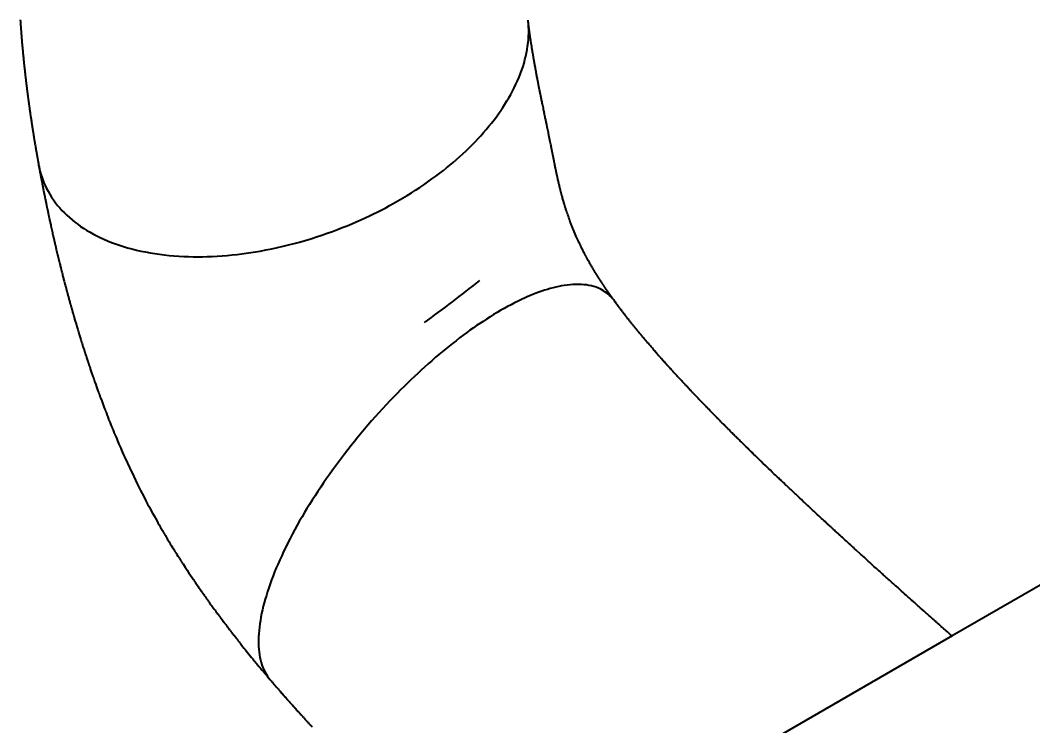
# Model space of a CAD drawing. Header units: millimetres. Extents: x 15 to 415, y 5 to 292.
# Drawn here: x 320.78 to 326.22, y 129.2 to 132.98 of the extents above; entities that cross this region are included whole.
import ezdxf

# ---------------------------------------------------------------- set-up
doc = ezdxf.new("R2010")
doc.units = ezdxf.units.MM
doc.layers.add('Geometries', color=7, linetype='Continuous')

msp = doc.modelspace()

# ---------------------------------------------------------------- linework, layer by layer
at = {"layer": 'Geometries', "linetype": 'Continuous', "lineweight": 40}
for p, q in [((322.9491, 131.3642), (322.9491, 131.3642)), ((326.8419, 130.2999), (325.7772, 129.6852)), ((325.7772, 129.6852), (324.1623, 128.7528))]:
    msp.add_line(p, q, dxfattribs=at)
at = {"layer": 'Geometries', "linetype": 'Continuous', "lineweight": 40, "flags": 128}
for points in [[(320.7826, 132.9867), (320.7829, 132.9833), (320.783, 132.9802), (320.7833, 132.9768), (320.7835, 132.9735), (320.7837, 132.9705), (320.7839, 132.9678), (320.784, 132.9655), (320.7842, 132.9634), (320.7843, 132.9614), (320.7844, 132.9593), (320.7846, 132.9573), (320.7847, 132.955), (320.7849, 132.9523), (320.7851, 132.9493), (320.7854, 132.9459), (320.7856, 132.9427), (320.7858, 132.9398), (320.786, 132.9368), (320.7862, 132.9343), (320.7864, 132.9319), (320.7866, 132.9297), (320.7867, 132.9274), (320.7869, 132.925), (320.7871, 132.9225), (320.7873, 132.9196), (320.7875, 132.9164), (320.7878, 132.9131), (320.788, 132.9102), (320.7882, 132.9076), (320.7884, 132.9054), (320.7886, 132.9033), (320.7887, 132.9011), (320.7889, 132.8989), (320.7891, 132.8965), (320.7893, 132.8939), (320.7895, 132.8912), (320.7898, 132.8881), (320.79, 132.8848), (320.7903, 132.8815), (320.7906, 132.8786), (320.7908, 132.8762), (320.7909, 132.8741), (320.7911, 132.872), (320.7913, 132.8696), (320.7916, 132.866), (320.7919, 132.8621), (320.7923, 132.8581), (320.7926, 132.8541), (320.793, 132.8503), (320.7932, 132.8478), (320.7934, 132.8456), (320.7936, 132.8434), (320.7938, 132.8409), (320.7941, 132.8378), (320.7944, 132.8344), (320.7947, 132.8311), (320.795, 132.8278), (320.7952, 132.8251), (320.7955, 132.8228), (320.7956, 132.8207), (320.7958, 132.8187), (320.796, 132.8164), (320.7963, 132.8141), (320.7965, 132.8115), (320.7968, 132.8085), (320.7971, 132.8051), (320.7975, 132.8013), (320.7981, 132.7953), (320.7986, 132.7899), (320.7991, 132.7852), (320.7994, 132.782), (320.7997, 132.7792), (320.7999, 132.7764), (320.8003, 132.7729), (320.8006, 132.7697), (320.801, 132.7661), (320.8013, 132.7627), (320.8016, 132.7597), (320.8019, 132.7573), (320.8021, 132.7552), (320.8023, 132.7528), (320.8026, 132.75), (320.803, 132.7468), (320.8033, 132.7435), (320.8038, 132.7388), (320.8042, 132.7348), (320.8046, 132.7312), (320.8049, 132.7286), (320.8052, 132.726), (320.8055, 132.7232), (320.8058, 132.72), (320.8063, 132.7163), (320.8067, 132.7121), (320.8072, 132.708), (320.8077, 132.7037), (320.8081, 132.6998), (320.8085, 132.6962), (320.8089, 132.6927), (320.8093, 132.6892), (320.8097, 132.6856), (320.8101, 132.6824), (320.8105, 132.679), (320.8109, 132.6755), (320.8112, 132.6723), (320.8116, 132.6696), (320.8118, 132.6673), (320.8121, 132.665), (320.8124, 132.6624), (320.8128, 132.6594), (320.8132, 132.656), (320.8135, 132.6529), (320.8139, 132.6502), (320.8141, 132.6479), (320.8144, 132.6461), (320.8146, 132.6441), (320.8149, 132.6418), (320.8152, 132.639), (320.8156, 132.6358), (320.816, 132.6325), (320.8164, 132.6295), (320.8167, 132.6269), (320.817, 132.6247), (320.8172, 132.6227), (320.8175, 132.6203), (320.8179, 132.6175), (320.8183, 132.6142), (320.8187, 132.6108), (320.8191, 132.6076), (320.8195, 132.6046), (320.8202, 132.5997), (320.8207, 132.5953), (320.8212, 132.5916), (320.8214, 132.5897), (320.8217, 132.5881), (320.8219, 132.5865), (320.8221, 132.5843), (320.8225, 132.5817), (320.8228, 132.5792), (320.8232, 132.5764), (320.8235, 132.5737), (320.8239, 132.5713), (320.8241, 132.5692), (320.8244, 132.5671), (320.8247, 132.5652), (320.825, 132.563), (320.8253, 132.5604), (320.8257, 132.5574), (320.8262, 132.5541), (320.8266, 132.5507), (320.8272, 132.5464), (320.8277, 132.5425), (320.8282, 132.539), (320.8287, 132.5357), (320.8292, 132.5319), (320.8297, 132.5286), (320.8301, 132.5251), (320.8306, 132.522), (320.8309, 132.5193), (320.8313, 132.5171), (320.8317, 132.5139), (320.8322, 132.5101), (320.8329, 132.5058), (320.8335, 132.5011), (320.8342, 132.4961), (320.835, 132.4908), (320.8358, 132.4856), (320.8362, 132.4828), (320.8365, 132.4803), (320.8369, 132.478), (320.8372, 132.4754), (320.8377, 132.4724), (320.8382, 132.4691), (320.8387, 132.4656), (320.8392, 132.4624), (320.8396, 132.4595), (320.8404, 132.4541), (320.8412, 132.4487), (320.842, 132.4432), (320.8428, 132.438), (320.8432, 132.4354), (320.8436, 132.4328), (320.8441, 132.4299), (320.8446, 132.4265), (320.8451, 132.4228), (320.8458, 132.4188), (320.8465, 132.4141), (320.8471, 132.4101), (320.8476, 132.4068), (320.8482, 132.4033), (320.8488, 132.3993), (320.8493, 132.3959), (320.8499, 132.3922), (320.8505, 132.3885), (320.851, 132.3854), (320.8514, 132.3828), (320.8517, 132.3809), (320.852, 132.3793), (320.8523, 132.3773), (320.8527, 132.375), (320.8531, 132.3722), (320.8536, 132.3689), (320.8542, 132.3655), (320.8548, 132.362), (320.8553, 132.3587), (320.8558, 132.3558), (320.8562, 132.3531), (320.8566, 132.3505), (320.8573, 132.3466), (320.858, 132.3422), (320.8588, 132.3375), (320.8595, 132.3332), (320.8602, 132.3293), (320.8607, 132.3258), (320.8613, 132.3226), (320.8623, 132.3165), (320.8634, 132.3101), (320.8645, 132.3035), (320.8657, 132.2966), (320.8668, 132.2901), (320.8675, 132.286), (320.8682, 132.282), (320.8688, 132.2783), (320.8695, 132.2748), (320.8701, 132.2708), (320.8709, 132.2663), (320.8717, 132.262), (320.8724, 132.2578), (320.8731, 132.254), (320.8737, 132.2505), (320.8743, 132.2473), (320.8749, 132.2441), (320.8755, 132.2406), (320.876, 132.2377), (320.8765, 132.2347), (320.8772, 132.2312), (320.8779, 132.2271), (320.8788, 132.2225), (320.8797, 132.2172), (320.8808, 132.2114)], [(323.0508, 132.1801), (323.0683, 132.1941), (323.0859, 132.2084), (323.1035, 132.2231), (323.1211, 132.2383), (323.1386, 132.2538), (323.1558, 132.2695), (323.173, 132.2855), (323.19, 132.302), (323.207, 132.3188), (323.222, 132.3342), (323.237, 132.35), (323.2517, 132.366), (323.2664, 132.3824), (323.2808, 132.3991), (323.2951, 132.4162), (323.3091, 132.4336), (323.3229, 132.4513), (323.335, 132.4675), (323.3469, 132.4839), (323.3586, 132.5006), (323.37, 132.5175), (323.381, 132.5347), (323.3916, 132.5518), (323.4019, 132.5691), (323.4118, 132.5867), (323.4214, 132.6045), (323.4308, 132.6229), (323.4398, 132.6415), (323.4483, 132.6603), (323.4563, 132.6794), (323.4639, 132.6986), (323.471, 132.718), (323.4775, 132.7375), (323.4829, 132.7554), (323.4879, 132.7734), (323.4923, 132.7915), (323.4962, 132.8097), (323.4996, 132.828), (323.5025, 132.8464), (323.5048, 132.8648), (323.5063, 132.8818), (323.5074, 132.8987), (323.5079, 132.9157), (323.508, 132.9327), (323.5074, 132.9497), (323.5063, 132.9667), (323.5047, 132.9836), (323.5046, 132.9843)], [(323.9673, 131.4812), (323.9639, 131.4858), (323.9609, 131.49), (323.9581, 131.4938), (323.9557, 131.4971), (323.9537, 131.5), (323.9519, 131.5024), (323.9501, 131.505), (323.9482, 131.5077), (323.9463, 131.5103), (323.9442, 131.5134), (323.9417, 131.5169), (323.9393, 131.5203), (323.937, 131.5235), (323.9348, 131.5268), (323.9325, 131.5301), (323.9297, 131.534), (323.9267, 131.5384), (323.924, 131.5423), (323.9217, 131.5457), (323.9197, 131.5486), (323.9181, 131.551), (323.9174, 131.5521), (323.9167, 131.5531), (323.9158, 131.5544), (323.9147, 131.556), (323.9134, 131.558), (323.912, 131.56), (323.9103, 131.5625), (323.9087, 131.5649), (323.9072, 131.5672), (323.9058, 131.5693), (323.9047, 131.571), (323.9038, 131.5723), (323.903, 131.5736), (323.9019, 131.5751), (323.9008, 131.5769), (323.8993, 131.579), (323.8978, 131.5815), (323.896, 131.5841), (323.8942, 131.5869), (323.8922, 131.59), (323.8902, 131.593), (323.8889, 131.595), (323.8879, 131.5966), (323.8871, 131.5979), (323.8862, 131.5993), (323.8851, 131.601), (323.8839, 131.6028), (323.8821, 131.6057), (323.8801, 131.6088), (323.8781, 131.612), (323.8762, 131.6151), (323.8744, 131.6178), (323.873, 131.6201), (323.8715, 131.6225), (323.8695, 131.6258), (323.8672, 131.6294), (323.865, 131.633), (323.8629, 131.6364), (323.8609, 131.6397), (323.8591, 131.6428), (323.8561, 131.6477), (323.8527, 131.6533), (323.8494, 131.6589), (323.8466, 131.6637), (323.8439, 131.6682), (323.8415, 131.6725), (323.839, 131.6768), (323.8363, 131.6815), (323.8333, 131.6866), (323.8306, 131.6915), (323.8276, 131.6967), (323.8245, 131.7023), (323.823, 131.7051), (323.8215, 131.7079), (323.8199, 131.7108), (323.8184, 131.7136), (323.817, 131.7161), (323.8158, 131.7183), (323.8148, 131.7201), (323.8141, 131.7216), (323.8135, 131.7226), (323.8131, 131.7233), (323.8125, 131.7244), (323.8116, 131.7262), (323.8104, 131.7284), (323.809, 131.7311), (323.8075, 131.7338), (323.8044, 131.7398), (323.8017, 131.7451), (323.7992, 131.7498), (323.7974, 131.7534), (323.7954, 131.7575), (323.793, 131.7621), (323.7904, 131.7674), (323.7876, 131.7731), (323.7846, 131.7794), (323.7815, 131.7858), (323.7782, 131.7927), (323.7748, 131.8), (323.7713, 131.8076), (323.7679, 131.815), (323.7633, 131.8254), (323.759, 131.8352), (323.755, 131.8444), (323.7514, 131.8531), (323.748, 131.8611), (323.745, 131.8686), (323.7432, 131.8732), (323.7413, 131.8777), (323.7395, 131.8823), (323.7377, 131.8869), (323.736, 131.8916), (323.7342, 131.8962), (323.7325, 131.9008), (323.7316, 131.9032), (323.7308, 131.9051), (323.7303, 131.9067), (323.7299, 131.9078), (323.7294, 131.909), (323.7288, 131.9108), (323.728, 131.9129), (323.727, 131.9155), (323.7259, 131.9185), (323.7231, 131.9264), (323.7205, 131.934), (323.7179, 131.9413), (323.7155, 131.9484), (323.713, 131.9559), (323.7104, 131.9638), (323.7092, 131.9676), (323.7079, 131.9714), (323.7067, 131.9753), (323.7054, 131.9793), (323.7042, 131.9831), (323.7033, 131.9862), (323.7024, 131.9888), (323.7018, 131.9909), (323.7013, 131.9924), (323.701, 131.9935), (323.7005, 131.9951), (323.6999, 131.9972), (323.6991, 131.9998), (323.6982, 132.0028), (323.6969, 132.0072), (323.6956, 132.0116), (323.6944, 132.0158), (323.6928, 132.0213), (323.6912, 132.0266), (323.6898, 132.0317), (323.6885, 132.0366), (323.6872, 132.0411), (323.6861, 132.0451), (323.6853, 132.0484), (323.6845, 132.0511), (323.684, 132.0532), (323.6837, 132.0543), (323.6832, 132.056), (323.6825, 132.0586), (323.6817, 132.0618), (323.6809, 132.0651), (323.6801, 132.0682), (323.6793, 132.0712), (323.6786, 132.0741), (323.6778, 132.0771), (323.6771, 132.0797), (323.6766, 132.082), (323.6761, 132.084), (323.6757, 132.0856), (323.6753, 132.0873), (323.6747, 132.0899), (323.6739, 132.0929), (323.6731, 132.0963), (323.6723, 132.0999), (323.6713, 132.1037), (323.6707, 132.1065), (323.6702, 132.1087), (323.6698, 132.1103), (323.6695, 132.1118), (323.6691, 132.1135), (323.6685, 132.1161), (323.6678, 132.1192), (323.667, 132.1226), (323.6661, 132.1265), (323.6651, 132.1308), (323.6641, 132.1355), (323.6634, 132.1385), (323.6629, 132.141), (323.6624, 132.1432), (323.662, 132.145), (323.6616, 132.1468), (323.6612, 132.1486), (323.6608, 132.1504), (323.6602, 132.1535), (323.6594, 132.157), (323.6585, 132.161), (323.6577, 132.1651), (323.6568, 132.1692), (323.656, 132.1731), (323.6553, 132.1764), (323.6547, 132.1794), (323.654, 132.1826), (323.6533, 132.1861), (323.6525, 132.1898), (323.6517, 132.194), (323.6507, 132.1985), (323.6498, 132.2032), (323.6489, 132.2076), (323.648, 132.2117), (323.6474, 132.215), (323.6468, 132.2179), (323.6463, 132.2205), (323.6458, 132.2227), (323.6454, 132.2247), (323.6449, 132.2271), (323.6443, 132.23), (323.6437, 132.2332), (323.643, 132.2367), (323.6422, 132.2407), (323.6413, 132.245), (323.6407, 132.2479), (323.6401, 132.2509), (323.6396, 132.2536), (323.6392, 132.2558), (323.6388, 132.2577), (323.6385, 132.2591), (323.6383, 132.2601), (323.6381, 132.2609), (323.6379, 132.262), (323.6376, 132.2634), (323.6372, 132.2657), (323.6367, 132.268), (323.6363, 132.2701), (323.6356, 132.2736), (323.635, 132.2766), (323.6345, 132.2793), (323.6339, 132.2822), (323.6332, 132.2855), (323.6325, 132.2892), (323.6317, 132.2932), (323.6308, 132.2976), (323.6298, 132.3025), (323.6288, 132.3077), (323.6276, 132.3133), (323.6264, 132.3194), (323.6251, 132.3259), (323.6238, 132.3325), (323.6201, 132.3503), (323.6166, 132.3677), (323.6134, 132.3831), (323.6103, 132.398), (323.6073, 132.4123), (323.6045, 132.426), (323.6018, 132.439), (323.6008, 132.4436), (323.5999, 132.4481), (323.599, 132.4525), (323.5981, 132.4568), (323.5972, 132.461), (323.5964, 132.4648), (323.596, 132.4668), (323.5956, 132.4686), (323.5953, 132.4703), (323.595, 132.4718), (323.5947, 132.4731), (323.5944, 132.4744), (323.5941, 132.4761), (323.5936, 132.4783), (323.593, 132.4815), (323.5922, 132.4853), (323.5912, 132.4898), (323.5902, 132.4949), (323.5891, 132.5001), (323.5881, 132.5052), (323.5865, 132.5129), (323.585, 132.5202), (323.5835, 132.5271), (323.5821, 132.5341), (323.5808, 132.5406), (323.5795, 132.5466), (323.5784, 132.5522), (323.5774, 132.5573), (323.5762, 132.5631), (323.5751, 132.5683), (323.5742, 132.573), (323.5734, 132.5771), (323.5728, 132.5799), (323.5723, 132.5824), (323.5718, 132.5848), (323.5713, 132.5876), (323.5707, 132.5904), (323.57, 132.5937), (323.5693, 132.5975), (323.5684, 132.6019), (323.5674, 132.6069), (323.5664, 132.612), (323.5647, 132.6203), (323.5631, 132.6288), (323.5613, 132.6377), (323.5606, 132.6413), (323.56, 132.6443), (323.5595, 132.6469), (323.5592, 132.6488), (323.5588, 132.6504), (323.5585, 132.6524), (323.558, 132.6547), (323.5574, 132.6578), (323.5567, 132.6613), (323.556, 132.665), (323.5553, 132.6687), (323.5546, 132.6724), (323.5535, 132.678), (323.5525, 132.6836), (323.5514, 132.6891), (323.5505, 132.6942), (323.5496, 132.6987), (323.5489, 132.7028), (323.5482, 132.7064), (323.5477, 132.7092), (323.5472, 132.712), (323.5466, 132.7151), (323.5459, 132.7187), (323.5452, 132.7226), (323.5444, 132.7269), (323.5437, 132.7311), (323.5426, 132.737), (323.5415, 132.7428), (323.5405, 132.7484), (323.5396, 132.7536), (323.5388, 132.7581), (323.5384, 132.7604), (323.538, 132.7627), (323.5376, 132.7649), (323.5371, 132.7674), (323.5366, 132.7703), (323.5361, 132.7735), (323.5356, 132.7765), (323.5345, 132.7825), (323.5334, 132.7892), (323.5323, 132.7955), (323.5314, 132.8008), (323.5303, 132.8074), (323.5293, 132.8131), (323.5283, 132.8189), (323.5269, 132.8278), (323.5255, 132.8364), (323.5242, 132.8446), (323.5228, 132.8532), (323.5225, 132.855), (323.5223, 132.8566), (323.522, 132.8582), (323.5217, 132.8599), (323.5214, 132.862), (323.521, 132.8644), (323.5207, 132.8669), (323.5203, 132.869), (323.5201, 132.8706), (323.5199, 132.872), (323.5196, 132.8735), (323.5194, 132.8753), (323.5191, 132.8774), (323.5186, 132.8805), (323.5182, 132.8832), (323.5178, 132.8857), (323.5174, 132.8881), (323.5171, 132.8904), (323.5168, 132.8927), (323.5165, 132.8948), (323.5163, 132.8962), (323.516, 132.8977), (323.5158, 132.8994), (323.5155, 132.9013), (323.5152, 132.9033), (323.515, 132.9051), (323.5147, 132.9066), (323.5146, 132.9079), (323.5144, 132.9092), (323.5142, 132.9108), (323.5139, 132.9126), (323.5136, 132.9146), (323.5133, 132.9167), (323.5131, 132.9183), (323.5129, 132.9198), (323.5126, 132.9216), (323.5124, 132.9233), (323.5121, 132.9253), (323.5119, 132.927), (323.5117, 132.9284), (323.5115, 132.9296), (323.5114, 132.9308), (323.5111, 132.9325), (323.5109, 132.9344), (323.5106, 132.9364), (323.5104, 132.9381), (323.5102, 132.9393), (323.5101, 132.9403), (323.51, 132.9413), (323.5098, 132.9425), (323.5097, 132.9437), (323.5093, 132.946), (323.509, 132.9489), (323.5085, 132.9522), (323.5083, 132.9542), (323.5081, 132.9558), (323.5079, 132.9572), (323.5078, 132.9584), (323.5075, 132.9605), (323.5072, 132.963), (323.5069, 132.9654), (323.5066, 132.9677), (323.5064, 132.9697), (323.5062, 132.9714), (323.5059, 132.9732), (323.5057, 132.9754), (323.5054, 132.9781), (323.505, 132.981), (323.5046, 132.9843)], [(320.8808, 132.2114), (320.881, 132.2103), (320.8844, 132.1935), (320.8884, 132.1768), (320.893, 132.1602), (320.898, 132.1447), (320.9035, 132.1292), (320.9095, 132.1139), (320.9162, 132.0988), (320.9234, 132.0837), (320.9316, 132.068), (320.9406, 132.0524), (320.9501, 132.037), (320.9604, 132.0219), (320.9712, 132.007), (320.9828, 131.9923), (320.9942, 131.9788), (321.0063, 131.9654), (321.0189, 131.9524), (321.0321, 131.9395), (321.0458, 131.927), (321.0602, 131.9148), (321.075, 131.9029), (321.0904, 131.8913), (321.1063, 131.88), (321.1228, 131.869), (321.1395, 131.8586), (321.1566, 131.8485), (321.1743, 131.8387), (321.1924, 131.8293), (321.2115, 131.8199), (321.2311, 131.811), (321.2511, 131.8024), (321.2716, 131.7943), (321.2925, 131.7865), (321.3138, 131.7792), (321.3355, 131.7722), (321.3576, 131.7657), (321.3811, 131.7593), (321.4049, 131.7534), (321.4292, 131.7479), (321.4537, 131.7429), (321.4785, 131.7383), (321.5036, 131.7342), (321.529, 131.7305), (321.5546, 131.7273), (321.5804, 131.7246), (321.6064, 131.7223), (321.6326, 131.7204), (321.6589, 131.719), (321.6838, 131.7181), (321.7089, 131.7175), (321.734, 131.7174), (321.7591, 131.7176), (321.7843, 131.7181), (321.811, 131.7191), (321.8378, 131.7205), (321.8645, 131.7223), (321.8912, 131.7244), (321.9179, 131.7269), (321.9445, 131.7298), (321.9694, 131.7328), (321.9943, 131.7361), (322.0191, 131.7398), (322.0438, 131.7437), (322.0683, 131.7478), (322.0994, 131.7536), (322.1303, 131.7597), (322.1608, 131.7663), (322.1911, 131.7732), (322.221, 131.7805), (322.2507, 131.7881), (322.2799, 131.7961), (322.3105, 131.8049), (322.3407, 131.814), (322.3704, 131.8234), (322.3996, 131.8331), (322.4284, 131.843), (322.4567, 131.8532), (322.483, 131.8631), (322.5088, 131.8731), (322.5342, 131.8833), (322.5591, 131.8936), (322.5836, 131.9041), (322.6076, 131.9147), (322.6311, 131.9255), (322.6543, 131.9363), (322.6769, 131.9473), (322.6991, 131.9583), (322.7205, 131.9692), (322.7414, 131.9801), (322.7619, 131.9911), (322.7819, 132.0021), (322.8073, 132.0165), (322.832, 132.0309), (322.856, 132.0453), (322.8793, 132.0597), (322.9019, 132.0741), (322.9238, 132.0884), (322.9451, 132.1027), (322.9677, 132.1184), (322.9896, 132.134), (323.0107, 132.1495), (323.0311, 132.1648), (323.0508, 132.1801)], [(320.8808, 132.2114), (320.882, 132.2048), (320.8831, 132.1989), (320.8841, 132.1935), (320.8849, 132.1887), (320.8857, 132.1846), (320.8864, 132.181), (320.8869, 132.178), (320.8874, 132.1757), (320.8882, 132.171), (320.8892, 132.1659), (320.8902, 132.1605), (320.891, 132.1562), (320.8919, 132.1517), (320.8927, 132.1471), (320.8936, 132.1424), (320.8945, 132.1377), (320.8953, 132.1335), (320.896, 132.1298), (320.8965, 132.1273), (320.8969, 132.1252), (320.8973, 132.1229), (320.8979, 132.1199), (320.8986, 132.1162), (320.8993, 132.1128), (320.9, 132.109), (320.9007, 132.1052), (320.9014, 132.1016), (320.9021, 132.0983), (320.9031, 132.0928), (320.9041, 132.0877), (320.9051, 132.0827), (320.9061, 132.0779), (320.907, 132.0731), (320.9089, 132.0635), (320.9107, 132.0545), (320.9125, 132.0457), (320.9135, 132.0404), (320.9147, 132.0346), (320.9159, 132.0284), (320.9171, 132.0225), (320.918, 132.0181), (320.919, 132.0136), (320.9199, 132.0089), (320.921, 132.0038), (320.9221, 131.9984), (320.9228, 131.9949), (320.9234, 131.9918), (320.924, 131.989), (320.9245, 131.9865), (320.925, 131.9843), (320.9254, 131.9824), (320.9258, 131.9802), (320.9264, 131.9775), (320.9271, 131.9743), (320.9278, 131.9706), (320.9287, 131.9665), (320.9296, 131.9624), (320.9305, 131.9578), (320.9314, 131.9536), (320.9322, 131.9497), (320.933, 131.9463), (320.9336, 131.9434), (320.9341, 131.941), (320.9346, 131.9386), (320.9352, 131.9358), (320.9359, 131.9326), (320.9366, 131.9291), (320.9375, 131.9253), (320.9387, 131.9193), (320.9399, 131.9137), (320.9411, 131.9085), (320.9421, 131.9036), (320.9433, 131.8983), (320.9445, 131.8928), (320.9457, 131.8874), (320.9468, 131.8824), (320.9482, 131.8759), (320.9498, 131.8687), (320.9514, 131.8613), (320.953, 131.8542), (320.9546, 131.847), (320.9563, 131.8395), (320.9576, 131.8337), (320.9588, 131.8286), (320.9598, 131.8242), (320.9608, 131.8199), (320.9618, 131.8154), (320.9629, 131.8108), (320.9635, 131.8078), (320.9643, 131.8046), (320.9651, 131.801), (320.966, 131.797), (320.9671, 131.7926), (320.9679, 131.7889), (320.9688, 131.785), (320.9698, 131.7809), (320.9706, 131.7773), (320.9713, 131.7745), (320.9717, 131.7727), (320.972, 131.7713), (320.9724, 131.7699), (320.9728, 131.7682), (320.9732, 131.7662), (320.9738, 131.7639), (320.9748, 131.7597), (320.9759, 131.7548), (320.9771, 131.7499), (320.979, 131.742), (320.9807, 131.7347), (320.9823, 131.7279), (320.9838, 131.7218), (320.9844, 131.7192), (320.985, 131.7167), (320.9856, 131.7144), (320.9862, 131.7121), (320.9867, 131.71), (320.9872, 131.708), (320.9877, 131.7057), (320.9883, 131.7033), (320.989, 131.7005), (320.9898, 131.6971), (320.9907, 131.6937), (320.9915, 131.6903), (320.9923, 131.6871), (320.9941, 131.6799), (320.9957, 131.6733), (320.9971, 131.6679), (320.9983, 131.6629), (320.9994, 131.6584), (321.0004, 131.6545), (321.0011, 131.6518), (321.0017, 131.6494), (321.0022, 131.6474), (321.0026, 131.6457), (321.003, 131.6443), (321.0033, 131.6431), (321.0037, 131.6414), (321.0042, 131.6393), (321.0049, 131.6369), (321.0056, 131.6339), (321.0064, 131.6307), (321.0082, 131.6238), (321.0098, 131.6175), (321.0113, 131.6117), (321.0126, 131.6065), (321.0139, 131.6014), (321.0152, 131.5965), (321.0165, 131.5917), (321.0177, 131.5868), (321.0198, 131.5787), (321.0221, 131.5703), (321.0245, 131.5613), (321.027, 131.5518), (321.028, 131.5481), (321.029, 131.5443), (321.03, 131.5404), (321.0311, 131.5365), (321.0321, 131.5328), (321.0329, 131.5296), (321.0336, 131.5271), (321.0342, 131.525), (321.0346, 131.5235), (321.035, 131.5219), (321.0355, 131.5199), (321.0363, 131.5172), (321.0371, 131.514), (321.0381, 131.5104), (321.0392, 131.5064), (321.0403, 131.5024), (321.0414, 131.4984), (321.0425, 131.4943), (321.0437, 131.4902), (321.045, 131.4853), (321.0464, 131.4804), (321.0478, 131.4754), (321.049, 131.471), (321.0501, 131.4672), (321.0509, 131.464), (321.0517, 131.4615), (321.0523, 131.4593), (321.0529, 131.457), (321.054, 131.4531), (321.0553, 131.4485), (321.0568, 131.4432), (321.0585, 131.4372), (321.0604, 131.4304), (321.0614, 131.427), (321.0625, 131.4233), (321.0635, 131.4196), (321.0647, 131.4156), (321.0657, 131.4119), (321.0667, 131.4086), (321.0675, 131.4059), (321.0682, 131.4035), (321.0687, 131.4016), (321.0691, 131.4001), (321.0696, 131.3985), (321.0703, 131.3963), (321.0711, 131.3935), (321.072, 131.3902), (321.0731, 131.3866), (321.0741, 131.3831), (321.0759, 131.3769), (321.0776, 131.3713), (321.079, 131.3665), (321.0802, 131.3624), (321.0814, 131.3585), (321.0824, 131.3549), (321.0834, 131.3516), (321.0843, 131.3485), (321.0853, 131.3453), (321.0864, 131.3415), (321.0877, 131.3373), (321.0891, 131.3325), (321.0906, 131.3274), (321.0926, 131.321), (321.0946, 131.3145), (321.0966, 131.3079), (321.0986, 131.3014), (321.1005, 131.2951), (321.1022, 131.2896), (321.1037, 131.2847), (321.1054, 131.2792), (321.1073, 131.2731), (321.1094, 131.2664), (321.1116, 131.2593), (321.1139, 131.252), (321.1163, 131.2443), (321.1189, 131.2361), (321.1203, 131.2317), (321.1217, 131.2271), (321.1232, 131.2226), (321.1244, 131.2188), (321.1253, 131.2158), (321.1261, 131.2135), (321.1265, 131.2122), (321.1269, 131.2108), (321.1275, 131.209), (321.1282, 131.2067), (321.1291, 131.204), (321.1301, 131.2009), (321.1314, 131.197), (321.1328, 131.1927), (321.1342, 131.1884), (321.1355, 131.1842), (321.1368, 131.1803), (321.138, 131.1765), (321.1392, 131.1729), (321.1412, 131.1668), (321.143, 131.1613), (321.1448, 131.1559), (321.1459, 131.1525), (321.1471, 131.149), (321.1483, 131.1455), (321.1495, 131.1419), (321.1506, 131.1384), (321.1516, 131.1354), (321.1525, 131.1328), (321.1533, 131.1305), (321.154, 131.1283), (321.1552, 131.1249), (321.1565, 131.1208), (321.1581, 131.1162), (321.1598, 131.1111), (321.1616, 131.1059), (321.1634, 131.1005), (321.1653, 131.0949), (321.1669, 131.0904), (321.1684, 131.0858), (321.1701, 131.0811), (321.1717, 131.0764), (321.1732, 131.072), (321.1745, 131.0682), (321.1756, 131.0651), (321.1763, 131.063), (321.1769, 131.0613), (321.1774, 131.0601), (321.1778, 131.0588), (321.1784, 131.057), (321.1792, 131.0548), (321.1801, 131.0521), (321.1812, 131.049), (321.1825, 131.0454), (321.1871, 131.0324), (321.1915, 131.0199), (321.1934, 131.0147), (321.1952, 131.0095), (321.1971, 131.0044), (321.1988, 130.9995), (321.2004, 130.9951), (321.2018, 130.9913), (321.2028, 130.9887), (321.2036, 130.9865), (321.2043, 130.9846), (321.2048, 130.9831), (321.2053, 130.9819), (321.2058, 130.9803), (321.2066, 130.9783), (321.2075, 130.9756), (321.2087, 130.9724), (321.21, 130.9689), (321.2113, 130.9653), (321.2127, 130.9617), (321.219, 130.9446), (321.225, 130.9286), (321.2312, 130.9124), (321.2328, 130.9081), (321.2344, 130.9039), (321.2358, 130.9002), (321.237, 130.897), (321.2381, 130.8942), (321.239, 130.892), (321.2396, 130.8902), (321.2405, 130.888), (321.2415, 130.8853), (321.2428, 130.8821), (321.2442, 130.8784), (321.2458, 130.8743), (321.2474, 130.8701), (321.2519, 130.8587), (321.2562, 130.8477), (321.2589, 130.8409), (321.2616, 130.8343), (321.2641, 130.8279), (321.2665, 130.8219), (321.2687, 130.8166), (321.2706, 130.8118), (321.2723, 130.8077), (321.2737, 130.8042), (321.2745, 130.8022), (321.2751, 130.8008), (321.2755, 130.7998), (321.2759, 130.7988), (321.2764, 130.7975), (321.277, 130.796), (321.2778, 130.7941), (321.2787, 130.792), (321.2803, 130.7881), (321.2822, 130.7835), (321.2844, 130.7781), (321.2869, 130.7721), (321.2897, 130.7653), (321.2928, 130.7579), (321.2962, 130.7499), (321.2998, 130.7411), (321.3039, 130.7316), (321.3077, 130.7226), (321.3118, 130.713), (321.3162, 130.7028), (321.3209, 130.6921), (321.3258, 130.6809), (321.3311, 130.669), (321.3366, 130.6567), (321.3419, 130.6448), (321.3474, 130.6325), (321.3532, 130.6198), (321.3593, 130.6066), (321.3656, 130.5929), (321.372, 130.5793), (321.3816, 130.5588), (321.3912, 130.539), (321.4005, 130.5196), (321.4098, 130.5009), (321.4188, 130.4827), (321.4277, 130.465), (321.4364, 130.4479), (321.4463, 130.4286), (321.456, 130.4101), (321.4654, 130.3924), (321.4745, 130.3754), (321.4833, 130.3591), (321.4918, 130.3435), (321.4995, 130.3295), (321.5069, 130.3162), (321.514, 130.3035), (321.5208, 130.2915), (321.5273, 130.2801), (321.5311, 130.2736), (321.5346, 130.2674), (321.5381, 130.2614), (321.5415, 130.2556), (321.5445, 130.2504), (321.5471, 130.2459), (321.5493, 130.2421), (321.5512, 130.239), (321.5528, 130.2363), (321.554, 130.2342), (321.5549, 130.2327), (321.5551, 130.2324), (321.5552, 130.2321), (321.5554, 130.2319), (321.5555, 130.2317), (321.5557, 130.2314), (321.556, 130.2307), (321.5568, 130.2295), (321.5578, 130.2277), (321.5591, 130.2256), (321.5604, 130.2233), (321.5626, 130.2197), (321.565, 130.2156), (321.5677, 130.2111), (321.5706, 130.2062), (321.5738, 130.201), (321.5806, 130.1897), (321.587, 130.1791), (321.5932, 130.1691), (321.5989, 130.1597), (321.6035, 130.1522), (321.6079, 130.1452), (321.612, 130.1387), (321.6158, 130.1326), (321.6193, 130.1269), (321.6227, 130.1216), (321.6276, 130.1138), (321.6321, 130.1067), (321.6362, 130.1003), (321.6378, 130.0978), (321.6394, 130.0953), (321.6408, 130.093), (321.6422, 130.0908), (321.6436, 130.0888), (321.6447, 130.087), (321.6456, 130.0856), (321.6461, 130.0849), (321.6466, 130.084), (321.6474, 130.0828), (321.6485, 130.0812), (321.6497, 130.0792), (321.6513, 130.0768), (321.653, 130.0741), (321.655, 130.071), (321.6658, 130.0544), (321.6765, 130.0382), (321.6871, 130.0222), (321.6979, 130.006), (321.7089, 129.9898), (321.711, 129.9866), (321.7129, 129.9838), (321.7146, 129.9814), (321.7159, 129.9793), (321.7171, 129.9777), (321.7179, 129.9764), (321.7185, 129.9756), (321.7191, 129.9747), (321.7199, 129.9735), (321.7211, 129.9718), (321.7224, 129.9698), (321.7289, 129.9604), (321.7358, 129.9503), (321.7387, 129.9462), (321.7416, 129.9419), (321.7449, 129.9373), (321.7484, 129.9321), (321.7524, 129.9265), (321.7566, 129.9204), (321.7613, 129.9138), (321.7663, 129.9067), (321.769, 129.9028), (321.7719, 129.8988), (321.7748, 129.8946), (321.7775, 129.8908), (321.7798, 129.8876), (321.7818, 129.8849), (321.7832, 129.8829), (321.7843, 129.8814), (321.785, 129.8803), (321.7858, 129.8793), (321.7865, 129.8782), (321.7873, 129.8771), (321.7895, 129.8741), (321.7921, 129.8704), (321.7948, 129.8667), (321.7978, 129.8625), (321.8012, 129.8578), (321.8049, 129.8527), (321.8088, 129.8472), (321.813, 129.8415), (321.8173, 129.8356), (321.8218, 129.8294), (321.8265, 129.8231), (321.8313, 129.8164), (321.8363, 129.8097), (321.8388, 129.8063), (321.841, 129.8033), (321.8429, 129.8008), (321.8444, 129.7987), (321.8457, 129.797), (321.8469, 129.7954), (321.8483, 129.7936), (321.8505, 129.7906), (321.8529, 129.7873), (321.8557, 129.7836), (321.8587, 129.7795), (321.8623, 129.7747), (321.866, 129.7698), (321.8697, 129.7649), (321.8733, 129.7601), (321.8765, 129.7559), (321.8792, 129.7524), (321.8813, 129.7495), (321.8837, 129.7464), (321.8864, 129.7428), (321.8894, 129.7388), (321.8926, 129.7347), (321.8958, 129.7305), (321.899, 129.7263), (321.902, 129.7224), (321.9049, 129.7186), (321.9075, 129.7152), (321.9098, 129.7122), (321.9118, 129.7096), (321.9139, 129.707), (321.9167, 129.7033), (321.9199, 129.6992), (321.9233, 129.6947), (321.9268, 129.6902), (321.9304, 129.6856), (321.9332, 129.682), (321.9361, 129.6784), (321.9386, 129.6751), (321.941, 129.6721), (321.943, 129.6695), (321.945, 129.667), (321.9472, 129.6642), (321.9497, 129.661), (321.9525, 129.6574), (321.9555, 129.6536), (321.9584, 129.6499), (321.9629, 129.6443), (321.9672, 129.6389), (321.9712, 129.6338), (321.9746, 129.6295), (321.978, 129.6253), (321.9816, 129.6208), (321.9855, 129.6159), (321.9895, 129.6109), (321.9935, 129.606), (322.001, 129.5967), (322.0082, 129.5877), (322.0152, 129.5792), (322.022, 129.5708), (322.029, 129.5622), (322.0331, 129.5572), (322.0372, 129.5522), (322.0415, 129.547), (322.0458, 129.5418), (322.0502, 129.5364), (322.0545, 129.5312), (322.0585, 129.5264), (322.0621, 129.5221), (322.0658, 129.5176), (322.0697, 129.5129), (322.0739, 129.5079), (322.0766, 129.5047), (322.0793, 129.5015), (322.0821, 129.4981), (322.085, 129.4947), (322.0877, 129.4915), (322.0899, 129.4889), (322.0918, 129.4866), (322.0934, 129.4847), (322.0943, 129.4836), (322.0955, 129.4822), (322.097, 129.4804), (322.0989, 129.4782), (322.1015, 129.4752), (322.1045, 129.4716), (322.108, 129.4675), (322.1119, 129.4629), (322.1162, 129.4577), (322.1211, 129.4521)], [(323.9673, 131.4812), (323.9639, 131.4857), (323.9568, 131.4944), (323.9494, 131.5025), (323.9417, 131.5102), (323.9336, 131.5173), (323.9251, 131.5239), (323.9169, 131.5298), (323.9084, 131.5351), (323.8997, 131.5401), (323.8907, 131.5447), (323.8815, 131.5488), (323.8694, 131.5535), (323.857, 131.5575), (323.8443, 131.561), (323.8312, 131.5638), (323.8179, 131.566), (323.8044, 131.5676), (323.7906, 131.5687), (323.7757, 131.5692), (323.7607, 131.5692), (323.7454, 131.5686), (323.73, 131.5674), (323.7145, 131.5657), (323.6988, 131.5635), (323.6839, 131.561), (323.6689, 131.5581), (323.6538, 131.5548), (323.6387, 131.5511), (323.6236, 131.547), (323.6084, 131.5426), (323.5932, 131.5378), (323.578, 131.5328), (323.5629, 131.5274), (323.5477, 131.5218), (323.5329, 131.516), (323.5181, 131.51), (323.5033, 131.5037), (323.4886, 131.4972), (323.4696, 131.4885), (323.4508, 131.4794), (323.432, 131.4701), (323.4135, 131.4605), (323.395, 131.4507), (323.3768, 131.4406), (323.3588, 131.4303), (323.3391, 131.4188), (323.3198, 131.4072), (323.3006, 131.3953), (323.2818, 131.3833), (323.2632, 131.3712)], [(325.7772, 129.6852), (325.7744, 129.6878), (325.7694, 129.6922), (325.7641, 129.6968), (325.7585, 129.7018), (325.7525, 129.7071), (325.7467, 129.7122), (325.7405, 129.7177), (325.7339, 129.7235), (325.7271, 129.7295), (325.7199, 129.7359), (325.7124, 129.7426), (325.7086, 129.7459), (325.7049, 129.7492), (325.7012, 129.7524), (325.6979, 129.7553), (325.6949, 129.7581), (325.6921, 129.7605), (325.6896, 129.7627), (325.6871, 129.7649), (325.685, 129.7668), (325.6832, 129.7684), (325.6816, 129.7698), (325.6799, 129.7713), (325.6767, 129.7742), (325.673, 129.7774), (325.669, 129.781), (325.6646, 129.7849), (325.6598, 129.7892), (325.6548, 129.7936), (325.6495, 129.7983), (325.6441, 129.8031), (325.6386, 129.808), (325.6329, 129.813), (325.6272, 129.8181), (325.618, 129.8263), (325.6085, 129.8347), (325.5987, 129.8434), (325.5946, 129.847), (325.5909, 129.8504), (325.5875, 129.8534), (325.5844, 129.8562), (325.5816, 129.8586), (325.5792, 129.8608), (325.5771, 129.8626), (325.5751, 129.8644), (325.5729, 129.8664), (325.5706, 129.8685), (325.568, 129.8708), (325.5652, 129.8733), (325.5613, 129.8767), (325.5571, 129.8805), (325.5526, 129.8845), (325.5478, 129.8888), (325.5427, 129.8933), (325.5326, 129.9024), (325.522, 129.9119), (325.5147, 129.9184), (325.5073, 129.925), (325.4997, 129.9318), (325.4954, 129.9357), (325.4914, 129.9392), (325.4878, 129.9425), (325.4845, 129.9454), (325.4817, 129.9479), (325.4793, 129.9501), (325.4769, 129.9522), (325.4743, 129.9545), (325.4713, 129.9572), (325.4681, 129.9601), (325.4645, 129.9633), (325.461, 129.9665), (325.4572, 129.9699), (325.4532, 129.9734), (325.4493, 129.9769), (325.4456, 129.9803), (325.4419, 129.9836), (325.4357, 129.9892), (325.4299, 129.9944), (325.4245, 129.9993), (325.4195, 130.0038), (325.4148, 130.008), (325.4103, 130.012), (325.4076, 130.0145), (325.4049, 130.0169), (325.4024, 130.0191), (325.3996, 130.0217), (325.3964, 130.0246), (325.3935, 130.0272), (325.3903, 130.0301), (325.3868, 130.0332), (325.3831, 130.0366), (325.379, 130.0402), (325.372, 130.0465), (325.3653, 130.0526), (325.3589, 130.0584), (325.3529, 130.0638), (325.3471, 130.069), (325.3409, 130.0746), (325.3351, 130.0799), (325.3298, 130.0847), (325.3249, 130.0892), (325.3204, 130.0932), (325.3164, 130.0969), (325.3128, 130.1001), (325.3111, 130.1016), (325.3094, 130.1032), (325.3075, 130.1049), (325.3053, 130.1069), (325.3029, 130.1091), (325.3002, 130.1115), (325.2968, 130.1146), (325.2931, 130.118), (325.2891, 130.1216), (325.2852, 130.1251), (325.2649, 130.1436), (325.2609, 130.1472), (325.2571, 130.1507), (325.2536, 130.1539), (325.2504, 130.1568), (325.2474, 130.1595), (325.2447, 130.1619), (325.2422, 130.1643), (325.2393, 130.1669), (325.2362, 130.1697), (325.2328, 130.1729), (325.229, 130.1763), (325.223, 130.1818), (325.2169, 130.1874), (325.2108, 130.1929), (325.2048, 130.1984), (325.1989, 130.2038), (325.1931, 130.2091), (325.1894, 130.2125), (325.186, 130.2156), (325.1829, 130.2184), (325.1801, 130.221), (325.1775, 130.2234), (325.1749, 130.2258), (325.1721, 130.2284), (325.1684, 130.2317), (325.1645, 130.2353), (325.1603, 130.2392), (325.1558, 130.2433), (325.1512, 130.2475), (325.1465, 130.2518), (325.1428, 130.2552), (325.139, 130.2587), (325.1352, 130.2622), (325.1313, 130.2658), (325.1275, 130.2694), (325.1239, 130.2726), (325.1203, 130.276), (325.117, 130.279), (325.1141, 130.2816), (325.1115, 130.284), (325.1088, 130.2865), (325.105, 130.29), (325.101, 130.2938), (325.0966, 130.2978), (325.0905, 130.3035), (325.0842, 130.3093), (325.0776, 130.3154), (325.0708, 130.3216), (325.0637, 130.3282), (325.0563, 130.3351), (325.0487, 130.3422), (325.0412, 130.3492), (325.0365, 130.3535), (325.0319, 130.3578), (325.0274, 130.362), (325.0229, 130.3662), (325.0186, 130.3701), (325.0145, 130.374), (325.0107, 130.3775), (325.0073, 130.3806), (325.0043, 130.3835), (325.0011, 130.3865), (324.9975, 130.3898), (324.9939, 130.3932), (324.99, 130.3968), (324.986, 130.4006), (324.9818, 130.4045), (324.9776, 130.4084), (324.9698, 130.4157), (324.9621, 130.423), (324.9545, 130.43), (324.947, 130.4371), (324.9394, 130.4443), (324.934, 130.4494), (324.9285, 130.4545), (324.9232, 130.4595), (324.9179, 130.4645), (324.9124, 130.4697), (324.9078, 130.474), (324.903, 130.4785), (324.8981, 130.4831), (324.8935, 130.4875), (324.8892, 130.4916), (324.8848, 130.4958), (324.8808, 130.4996), (324.877, 130.5032), (324.8734, 130.5066), (324.87, 130.5098), (324.8669, 130.5128), (324.8636, 130.5159), (324.8601, 130.5192), (324.8559, 130.5232), (324.8514, 130.5275), (324.8466, 130.5321), (324.8414, 130.537), (324.8359, 130.5422), (324.8303, 130.5476), (324.8246, 130.553), (324.814, 130.5631), (324.8035, 130.5732), (324.7932, 130.5831), (324.7792, 130.5965), (324.7655, 130.6097), (324.7631, 130.612), (324.761, 130.6141), (324.7591, 130.6159), (324.7576, 130.6173), (324.7564, 130.6185), (324.7554, 130.6194), (324.7546, 130.6202), (324.7536, 130.6212), (324.7525, 130.6223), (324.7506, 130.6241), (324.7485, 130.6262), (324.746, 130.6286), (324.7431, 130.6313), (324.74, 130.6344), (324.7366, 130.6377), (324.7331, 130.641), (324.7234, 130.6505), (324.7135, 130.6601), (324.7111, 130.6625), (324.7086, 130.6648), (324.7062, 130.6672), (324.7038, 130.6696), (324.7014, 130.6719), (324.6992, 130.674), (324.697, 130.6762), (324.6952, 130.678), (324.6937, 130.6794), (324.6925, 130.6805), (324.6916, 130.6814), (324.6904, 130.6826), (324.6889, 130.684), (324.6872, 130.6858), (324.6852, 130.6877), (324.6828, 130.69), (324.6802, 130.6926), (324.6732, 130.6995), (324.6663, 130.7063), (324.6595, 130.7129), (324.653, 130.7193), (324.6466, 130.7256), (324.6423, 130.7299), (324.6383, 130.7338), (324.6346, 130.7375), (324.6311, 130.7409), (324.628, 130.744), (324.625, 130.747), (324.622, 130.7499), (324.619, 130.7529), (324.6156, 130.7563), (324.6117, 130.7601), (324.6075, 130.7643), (324.6031, 130.7687), (324.5985, 130.7733), (324.5937, 130.7781), (324.5887, 130.783), (324.5836, 130.7881), (324.5807, 130.791), (324.5779, 130.7938), (324.5754, 130.7963), (324.5733, 130.7985), (324.5714, 130.8003), (324.5699, 130.8018), (324.5687, 130.8031), (324.568, 130.8038), (324.5671, 130.8046), (324.566, 130.8058), (324.5645, 130.8072), (324.5628, 130.809), (324.5608, 130.811), (324.5584, 130.8134), (324.5539, 130.8179), (324.5496, 130.8222), (324.5457, 130.8262), (324.542, 130.8299), (324.5386, 130.8333), (324.5356, 130.8364), (324.5328, 130.8392), (324.5305, 130.8415), (324.5284, 130.8436), (324.5265, 130.8456), (324.5247, 130.8474), (324.5229, 130.8492), (324.5209, 130.8512), (324.5183, 130.8539), (324.5154, 130.8569), (324.5121, 130.8602), (324.5086, 130.8637), (324.505, 130.8674), (324.5014, 130.8711), (324.4977, 130.8749), (324.4938, 130.8788), (324.49, 130.8828), (324.4861, 130.8867), (324.4825, 130.8904), (324.4787, 130.8943), (324.4752, 130.8979), (324.4721, 130.9011), (324.4692, 130.9041), (324.4664, 130.907), (324.4635, 130.9099), (324.4604, 130.9131), (324.4569, 130.9167), (324.4531, 130.9207), (324.4489, 130.925), (324.4448, 130.9292), (324.4411, 130.933), (324.4375, 130.9368), (324.4338, 130.9406), (324.4303, 130.9443), (324.4271, 130.9476), (324.4243, 130.9505), (324.4219, 130.953), (324.42, 130.955), (324.4179, 130.9572), (324.4156, 130.9596), (324.4131, 130.9622), (324.4104, 130.965), (324.4074, 130.9681), (324.4038, 130.9719), (324.3999, 130.9761), (324.3956, 130.9805), (324.3929, 130.9834), (324.3902, 130.9862), (324.3877, 130.9888), (324.3856, 130.991), (324.3842, 130.9925), (324.383, 130.9938), (324.3821, 130.9948), (324.3811, 130.9958), (324.3799, 130.9971), (324.3783, 130.9987), (324.3765, 131.0007), (324.3744, 131.0029), (324.3724, 131.005), (324.3669, 131.0108), (324.3617, 131.0164), (324.3567, 131.0217), (324.3538, 131.0248), (324.3511, 131.0277), (324.3486, 131.0303), (324.3465, 131.0326), (324.3446, 131.0346), (324.343, 131.0363), (324.3417, 131.0377), (324.3406, 131.0388), (324.34, 131.0396), (324.339, 131.0406), (324.3377, 131.042), (324.3362, 131.0436), (324.3343, 131.0456), (324.3325, 131.0475), (324.3287, 131.0516), (324.3252, 131.0554), (324.3222, 131.0587), (324.3194, 131.0616), (324.3169, 131.0644), (324.3145, 131.067), (324.3118, 131.0699), (324.3092, 131.0727), (324.3064, 131.0757), (324.3033, 131.0791), (324.299, 131.0838), (324.2944, 131.0888), (324.2895, 131.0941), (324.2847, 131.0993), (324.2826, 131.1016), (324.2806, 131.1039), (324.2786, 131.1061), (324.2768, 131.108), (324.2753, 131.1097), (324.274, 131.1112), (324.2727, 131.1125), (324.2707, 131.1147), (324.2684, 131.1173), (324.2658, 131.1202), (324.2628, 131.1234), (324.2597, 131.1268), (324.2579, 131.1288), (324.2561, 131.1309), (324.2542, 131.133), (324.2522, 131.1352), (324.2503, 131.1373), (324.2486, 131.1392), (324.2473, 131.1406), (324.2464, 131.1416), (324.2456, 131.1425), (324.2447, 131.1435), (324.2436, 131.1448), (324.2423, 131.1462), (324.2408, 131.1479), (324.2388, 131.1501), (324.2366, 131.1525), (324.2345, 131.1549), (324.2325, 131.1571), (324.2297, 131.1602), (324.2271, 131.1632), (324.2247, 131.1659), (324.2224, 131.1685), (324.2203, 131.1708), (324.2188, 131.1725), (324.2176, 131.1739), (324.2166, 131.1751), (324.2157, 131.1761), (324.2145, 131.1774), (324.2129, 131.1792), (324.2114, 131.1809), (324.2097, 131.1828), (324.2078, 131.1849), (324.206, 131.187), (324.2043, 131.189), (324.2026, 131.1909), (324.1996, 131.1943), (324.1969, 131.1974), (324.1943, 131.2003), (324.1918, 131.2032), (324.1893, 131.206), (324.1869, 131.2088), (324.1843, 131.2118), (324.1813, 131.2152), (324.1782, 131.2188), (324.1747, 131.2227), (324.1712, 131.2268), (324.168, 131.2306), (324.1642, 131.235), (324.1606, 131.2391), (324.1572, 131.2431), (324.1536, 131.2473), (324.1497, 131.2519), (324.1474, 131.2545), (324.1451, 131.2572), (324.1427, 131.26), (324.1404, 131.2628), (324.1388, 131.2647), (324.1374, 131.2663), (324.1363, 131.2676), (324.1352, 131.2688), (324.133, 131.2715), (324.1304, 131.2746), (324.1274, 131.2781), (324.124, 131.2822), (324.1201, 131.2868), (324.1177, 131.2897), (324.1157, 131.2921), (324.1142, 131.2939), (324.1132, 131.2951), (324.112, 131.2965), (324.1106, 131.2982), (324.1089, 131.3002), (324.1067, 131.3028), (324.1045, 131.3056), (324.1022, 131.3083), (324.0999, 131.3111), (324.0981, 131.3132), (324.0964, 131.3154), (324.0948, 131.3172), (324.0936, 131.3187), (324.0927, 131.3198), (324.0917, 131.321), (324.0905, 131.3225), (324.0891, 131.3242), (324.0874, 131.3262), (324.0857, 131.3284), (324.0839, 131.3306), (324.0814, 131.3337), (324.0788, 131.3368), (324.0763, 131.3399), (324.0738, 131.343), (324.0715, 131.3459), (324.0694, 131.3484), (324.0676, 131.3507), (324.066, 131.3527), (324.0643, 131.3548), (324.0617, 131.3579), (324.0589, 131.3615), (324.0561, 131.365), (324.0533, 131.3685), (324.0507, 131.3718), (324.0482, 131.3749), (324.0458, 131.378), (324.044, 131.3802), (324.0421, 131.3826), (324.0402, 131.385), (324.0382, 131.3876), (324.0362, 131.3902), (324.0341, 131.3928), (324.0322, 131.3953), (324.0305, 131.3974), (324.0292, 131.3991), (324.0278, 131.4009), (324.0262, 131.4029), (324.0244, 131.4052), (324.0225, 131.4077), (324.0206, 131.4102), (324.0183, 131.4132), (324.016, 131.4162), (324.014, 131.4188), (324.0123, 131.421), (324.0107, 131.4231), (324.0088, 131.4256), (324.0066, 131.4284), (324.0043, 131.4314), (324.002, 131.4345), (323.9996, 131.4376), (323.9975, 131.4405), (323.9959, 131.4426), (323.9945, 131.4444), (323.993, 131.4464), (323.9912, 131.4488), (323.9893, 131.4514), (323.9873, 131.4541), (323.9852, 131.4568), (323.9832, 131.4596), (323.9822, 131.4609), (323.9813, 131.4621), (323.9805, 131.4631), (323.9798, 131.4641), (323.9792, 131.4649), (323.9786, 131.4658), (323.9776, 131.4671), (323.9762, 131.4689), (323.9745, 131.4713), (323.9724, 131.4741), (323.97, 131.4774), (323.9673, 131.4812)], [(323.2632, 131.3712), (323.2462, 131.3599), (323.2289, 131.3482), (323.2113, 131.3359), (323.1932, 131.3231), (323.1748, 131.3098), (323.1564, 131.2962), (323.1376, 131.2821), (323.1184, 131.2674), (323.0988, 131.2521), (323.0811, 131.238), (323.0631, 131.2234), (323.0448, 131.2083), (323.0262, 131.1928), (323.0073, 131.1767), (322.9882, 131.1601), (322.9688, 131.143), (322.9491, 131.1254), (322.9313, 131.1092), (322.9133, 131.0925), (322.895, 131.0755), (322.8766, 131.0579), (322.8581, 131.04), (322.8397, 131.0219), (322.8211, 131.0034), (322.8024, 130.9844), (322.7836, 130.9651), (322.7642, 130.9449), (322.7448, 130.9242), (322.7252, 130.9031), (322.7055, 130.8816), (322.6858, 130.8596), (322.666, 130.8372), (322.6462, 130.8144), (322.6281, 130.7933), (322.6101, 130.7719), (322.5921, 130.7501), (322.5741, 130.728), (322.5561, 130.7056), (322.5382, 130.6829), (322.5203, 130.6599), (322.504, 130.6385), (322.4878, 130.6169), (322.4717, 130.5951), (322.4557, 130.5731), (322.4398, 130.5508), (322.424, 130.5284), (322.4084, 130.5058), (322.393, 130.483), (322.3777, 130.46), (322.3627, 130.4369), (322.3478, 130.4137), (322.3331, 130.3904), (322.3196, 130.3683), (322.3062, 130.3461), (322.2931, 130.3239), (322.2802, 130.3016), (322.2676, 130.2793), (322.2545, 130.2557), (322.2417, 130.232), (322.2293, 130.2083), (322.2172, 130.1847), (322.2055, 130.1611), (322.1942, 130.1376), (322.1839, 130.1155), (322.1739, 130.0935), (322.1643, 130.0716), (322.155, 130.0499), (322.1462, 130.0283), (322.1377, 130.0068), (322.1297, 129.9855), (322.1221, 129.9645), (322.1148, 129.9436), (322.108, 129.923), (322.1018, 129.9029), (322.0959, 129.8831), (322.0905, 129.8636), (322.0855, 129.8443), (322.0809, 129.8247), (322.0766, 129.8055), (322.0729, 129.7866), (322.0696, 129.768), (322.0668, 129.7498), (322.0644, 129.7319), (322.0625, 129.7144), (322.0611, 129.6974), (322.0601, 129.6799), (322.0596, 129.6629), (322.0597, 129.6463), (322.0602, 129.6303), (322.0612, 129.6146), (322.0628, 129.5995), (322.0648, 129.5849), (322.0673, 129.5708), (322.0702, 129.5571), (322.0736, 129.544), (322.0775, 129.5314), (322.0818, 129.5193), (322.0863, 129.5084), (322.0912, 129.4979), (322.0964, 129.4879), (322.102, 129.4783), (322.1079, 129.4692), (322.1146, 129.4601), (322.1211, 129.4521)], [(322.1211, 129.4521), (322.1243, 129.4483), (322.1273, 129.4448), (322.1299, 129.4418), (322.1322, 129.4391), (322.1342, 129.4368), (322.1358, 129.4349), (322.1372, 129.4333), (322.1386, 129.4316), (322.1434, 129.4261), (322.1486, 129.42), (322.1542, 129.4136), (322.1601, 129.4068), (322.1625, 129.404), (322.1648, 129.4013), (322.1668, 129.399), (322.1684, 129.3971), (322.1695, 129.3959), (322.1703, 129.395), (322.1709, 129.3943), (322.1716, 129.3935), (322.1723, 129.3927), (322.1732, 129.3917), (322.1748, 129.3898), (322.1766, 129.3877), (322.1787, 129.3853), (322.182, 129.3816), (322.1856, 129.3774), (322.1898, 129.3726), (322.1944, 129.3674), (322.1962, 129.3654), (322.198, 129.3633), (322.1999, 129.3612), (322.2018, 129.359), (322.2038, 129.3567), (322.2058, 129.3544), (322.2077, 129.3523), (322.2092, 129.3505), (322.2106, 129.349), (322.2116, 129.3479), (322.2123, 129.347), (322.2132, 129.3461), (322.2141, 129.345), (322.2152, 129.3438), (322.2173, 129.3414), (322.2199, 129.3385), (322.2226, 129.3354), (322.2255, 129.3322), (322.2283, 129.329), (322.2312, 129.3257), (322.2341, 129.3225), (322.237, 129.3192), (322.24, 129.3159), (322.2427, 129.3128), (322.245, 129.3103), (322.2468, 129.3083), (322.2479, 129.307), (322.2488, 129.306), (322.2499, 129.3048), (322.2512, 129.3033), (322.2529, 129.3015), (322.2548, 129.2993), (322.2591, 129.2945), (322.2633, 129.2898), (322.2674, 129.2853), (322.2713, 129.281), (322.275, 129.2768), (322.278, 129.2736), (322.2809, 129.2703), (322.2839, 129.267), (322.2869, 129.2637), (322.2897, 129.2606), (322.2917, 129.2584), (322.2934, 129.2565), (322.2949, 129.2549), (322.2964, 129.2531), (322.2982, 129.2512), (322.3002, 129.2491), (322.3027, 129.2463), (322.3055, 129.2432), (322.3085, 129.2399), (322.3117, 129.2364), (322.3138, 129.2341), (322.316, 129.2317), (322.3183, 129.2292), (322.3206, 129.2266), (322.3231, 129.224), (322.3255, 129.2213), (322.3278, 129.2188), (322.3298, 129.2166), (322.3316, 129.2147), (322.3331, 129.213), (322.3343, 129.2117), (322.3354, 129.2105), (322.3371, 129.2087), (322.3392, 129.2064), (322.3432, 129.2021), (322.3472, 129.1977)]]:
    msp.add_lwpolyline(points, dxfattribs=at)
at = {"layer": 'Geometries', "linetype": 'Continuous', "lineweight": 40}
msp.add_arc((316.3204, 140.4164), 11.2197, 306.21432, 308.1209, dxfattribs=at)

doc.saveas('drawing.dxf')
